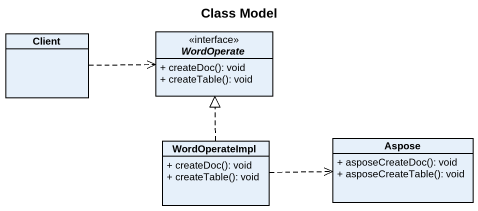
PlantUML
@startuml
title Class Model
hide circle
hide empty members
skinparam classAttributeIconSize 0
class Client
interface WordOperate <<interface>> {
  + createDoc(): void
  + createTable(): void
}
class WordOperateImpl {
  + createDoc(): void
  + createTable(): void
}
class Aspose {
  + asposeCreateDoc(): void
  + asposeCreateTable(): void
}
Client .right.> WordOperate
WordOperateImpl .up.|> WordOperate
WordOperateImpl .right.> Aspose
@enduml
